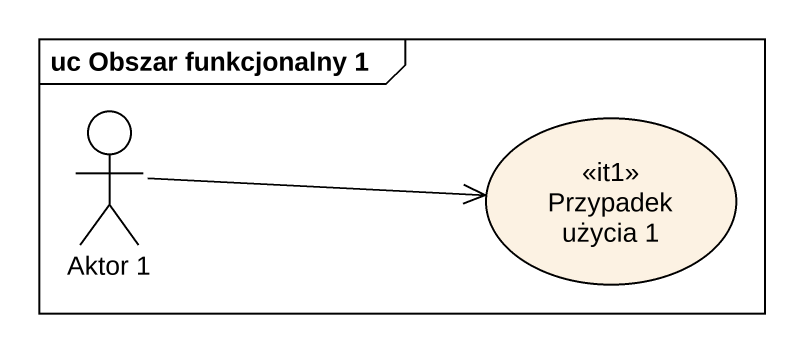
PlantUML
@startuml
mainframe uc Obszar funkcjonalny 1
actor "Aktor 1" as Aktor_1
usecase "Przypadek użycia 1" as Przypadek_użycia_1 <<it1>>
Aktor_1 -right-> Przypadek_użycia_1
@enduml
